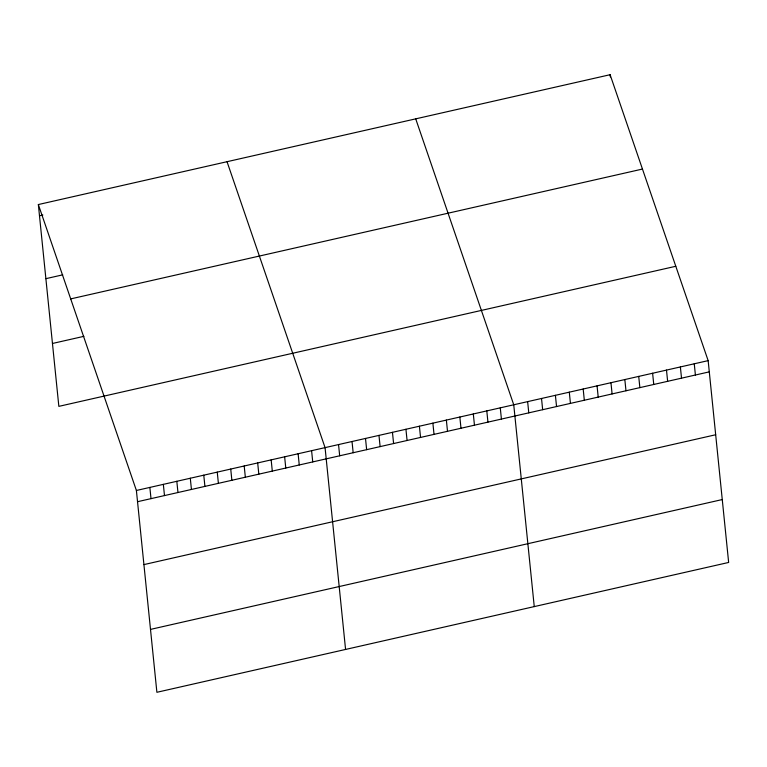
<?xml version="1.0" encoding="UTF-8"?>
<svg xmlns="http://www.w3.org/2000/svg" width="767" height="767" viewBox="0 0 767 767"><rect width="100%" height="100%" fill="white"/><g stroke="black" fill="none" stroke-linecap="round" stroke-linejoin="round"><path stroke-width="1.15" d="M38.35 204.549L610.11 74.706L708.152 360.634L728.65 562.451L156.89 692.294L136.392 490.477L38.35 204.549L58.848 406.366L675.794 266.274M39.491 215.776L42.856 215.009M45.876 278.67L62.721 274.845M70.698 298.9L642.468 169.056M52.463 343.472L83.91 336.329M136.392 490.477L708.152 360.634M137.523 501.704L709.293 371.861M143.918 564.598L715.678 434.755M150.495 629.4L722.265 499.557M415.714 118.847L513.746 404.784L534.254 606.601M227.032 161.693L325.064 447.631L345.572 649.448M694.26 363.788L695.401 375.015M680.377 366.942L681.518 378.169M666.494 370.097L667.635 381.324M652.612 373.251L653.752 384.478M610.11 74.706L610.34 76.949M638.719 376.405L639.86 387.632M624.837 379.55L625.977 390.787M610.954 382.704L612.095 393.931M597.062 385.859L598.202 397.085M583.179 389.013L584.32 400.24M569.296 392.167L570.437 403.394M555.404 395.321L556.545 406.548M541.521 398.476L542.662 409.703M527.638 401.63L528.779 412.857M500.276 407.843L501.417 419.07M486.796 410.901L487.937 422.128M473.316 413.959L474.457 425.186M459.845 417.027L460.986 428.254M446.365 420.086L447.506 431.313M432.885 423.144L434.026 434.371M419.405 426.203L420.546 437.43M405.935 429.271L407.076 440.498M392.455 432.329L393.596 443.556M378.975 435.388L380.116 446.615M365.504 438.446L366.645 449.673M352.024 441.504L353.165 452.741M338.544 444.572L339.685 455.799M311.594 450.689L312.735 461.916M298.114 453.748L299.255 464.975M284.634 456.816L285.775 468.043M271.163 459.874L272.304 471.101M257.683 462.932L258.824 474.159M244.203 465.991L245.344 477.218M230.733 469.049L231.864 480.286M217.253 472.117L218.394 483.344M203.773 475.176L204.914 486.403M190.293 478.234L191.434 489.461M176.822 481.293L177.963 492.529M163.342 484.361L164.483 495.587M149.862 487.419L151.003 498.646"/></g></svg>
